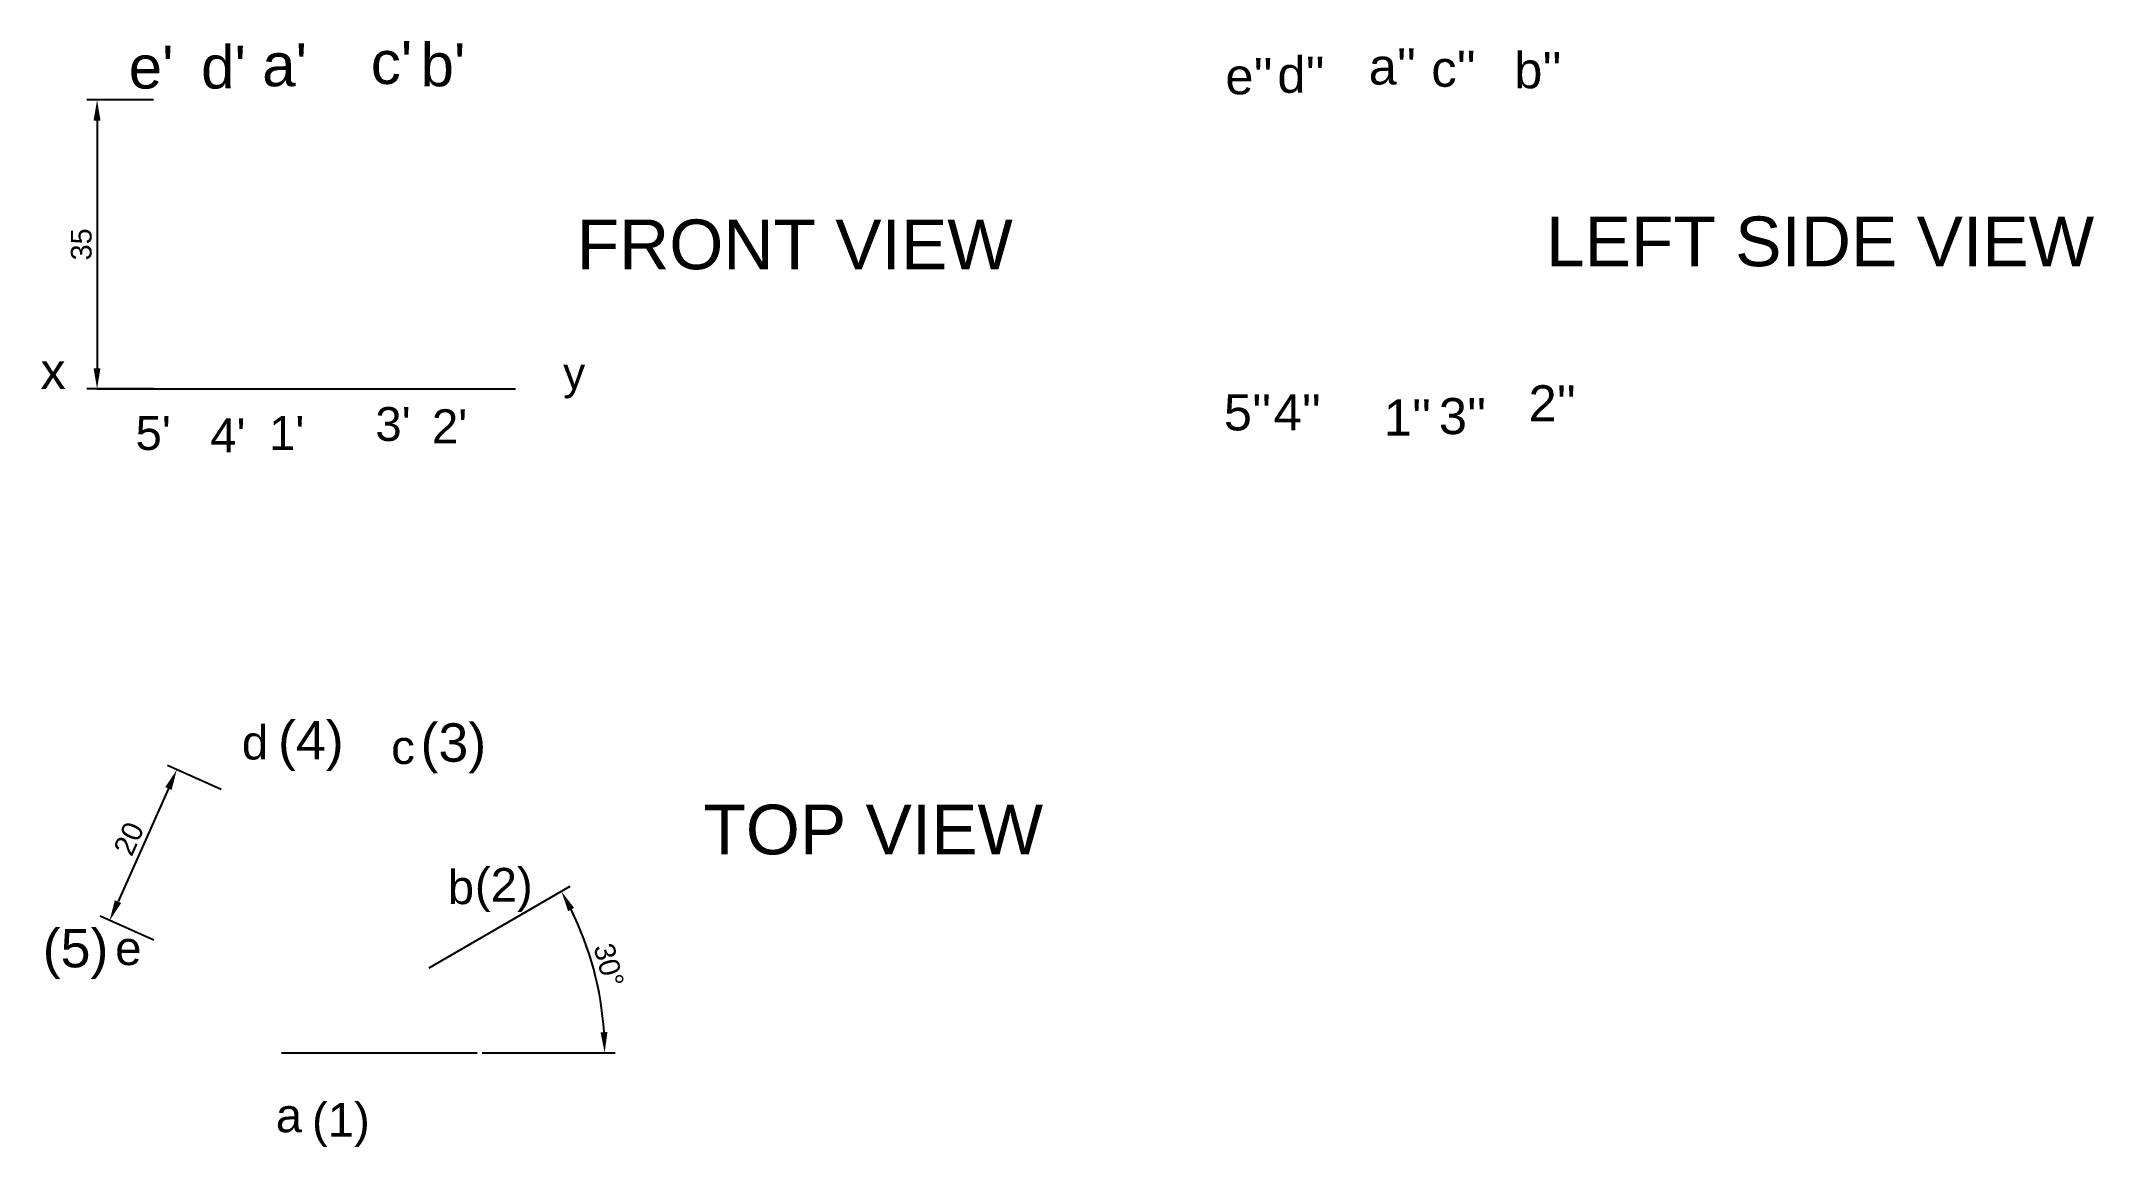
# Paper-space layout '5.4' of a CAD drawing. Header units: millimetres. Extents: x 43 to 291, y 48 to 182.
import ezdxf

# ---------------------------------------------------------------- set-up
doc = ezdxf.new("R2010")
doc.units = ezdxf.units.MM
doc.styles.get("Standard").update_dxf_attribs({"font": 'arial.ttf'})
doc.dimstyles.new('ISO-25', dxfattribs={"dimtxt": 2.5, "dimasz": 2.5, "dimexe": 1.25, "dimexo": 0.625, "dimtad": 1, "dimtxsty": 'Standard', "dimcen": 2.5, "dimadec": 0, "dimazin": 0, "dimtfac": 1, "dimtmove": 0, "dimatfit": 3, "dimfxl": 1, "dimarcsym": 0})

# ---------------------------------------------------------------- blocks, each defined once
blk = doc.blocks.new('*D14')
at = {"color": 0, "lineweight": -2, "transparency": 16777216}
for p, q in [((89.97, 69.53), (107.07, 79.4)), ((96.42, 59.22), (112.48, 59.22))]:
    blk.add_line(p, q, dxfattribs=at)
blk.add_arc((72.11, 59.22), 39.12, 3.6624, 26.3376, dxfattribs=at)
at = {"color": 0, "transparency": 16777216}
for points in [[(106.8, 76.38), (107.53, 76.77), (105.99, 78.78)], [(111.56, 61.73), (110.73, 61.7), (111.23, 59.22)]]:
    blk.add_solid(points, dxfattribs=at)
at = {"layer": 'Defpoints', "color": 0, "transparency": 16777216}
for p in [(89.43, 69.22), (110.63, 66.01), (72.11, 59.22), (72.11, 59.22), (95.79, 59.22)]:
    blk.add_point(p, dxfattribs=at)
at = {"color": 0, "transparency": 16777216, "insert": (111.73, 69.83), "char_height": 2.5, "attachment_point": 5, "rotation": 285}
blk.add_mtext('30°', dxfattribs=at)
blk = doc.blocks.new('*D15')
at = {"color": 0, "lineweight": -2, "transparency": 16777216}
for p, q in [((64.81, 91.13), (58.3, 94.02)), ((58.43, 91.23), (52.33, 77.53)), ((56.67, 72.85), (50.17, 75.75))]:
    blk.add_line(p, q, dxfattribs=at)
at = {"color": 0, "transparency": 16777216}
for points in [[(58.05, 91.4), (58.81, 91.06), (59.44, 93.51)], [(51.94, 77.7), (52.71, 77.36), (51.31, 75.24)]]:
    blk.add_solid(points, dxfattribs=at)
at = {"layer": 'Defpoints', "color": 0, "transparency": 16777216}
for p in [(65.38, 90.87), (51.31, 75.24), (57.25, 72.6)]:
    blk.add_point(p, dxfattribs=at)
at = {"color": 0, "transparency": 16777216, "insert": (53.64, 85.15), "char_height": 2.5, "attachment_point": 5, "rotation": 66}
blk.add_mtext('20', dxfattribs=at)
blk = doc.blocks.new('*D16')
at = {"color": 0, "lineweight": -2, "transparency": 16777216}
for p, q in [((56.62, 174.64), (48.54, 174.64)), ((49.79, 172.14), (49.79, 142.14)), ((56.62, 139.64), (48.54, 139.64))]:
    blk.add_line(p, q, dxfattribs=at)
at = {"color": 0, "transparency": 16777216}
for points in [[(49.37, 172.14), (50.2, 172.14), (49.79, 174.64)], [(49.37, 142.14), (50.2, 142.14), (49.79, 139.64)]]:
    blk.add_solid(points, dxfattribs=at)
at = {"layer": 'Defpoints', "color": 0, "transparency": 16777216}
for p in [(57.25, 174.64), (49.79, 139.64), (57.25, 139.64)]:
    blk.add_point(p, dxfattribs=at)
at = {"color": 0, "transparency": 16777216, "insert": (47.89, 157.14), "char_height": 2.5, "attachment_point": 5, "rotation": 90}
blk.add_mtext('35', dxfattribs=at)

psp = doc.layouts.new('5.4')

# ---------------------------------------------------------------- linework, layer by layer
for p, q in [((49.788, 139.636), (100.447, 139.636)), ((72.109, 59.217), (95.792, 59.217))]:
    psp.add_line(p, q)

# ---------------------------------------------------------------- texts
for s, height, p in [("d'", 5.1992, (62.384, 176.018)), ("a'", 5.1992, (69.778, 176.291)), ("c'", 5.1992, (82.922, 176.565)), ("b'", 5.1992, (88.946, 176.291)), ("e'", 5.1992, (53.622, 176.018)), ("e''", 4.3796, (186.355, 175.316)), ("d''", 4.3796, (192.649, 175.5)), ("a''", 4.3796, (203.704, 176.501)), ("c''", 4.3796, (211.279, 176.229)), ("b''", 4.3796, (221.322, 176.045)), ('FRONT VIEW', 6.0201, (107.841, 154.126)), ('LEFT SIDE VIEW', 6.0201, (225.163, 154.49)), ('y', 3.831, (106.198, 139.623)), ("2''", 4.3796, (223.056, 135.695)), ("3'", 4.1046, (83.47, 133.33)), ("2'", 4.1046, (90.315, 133.056)), ("5''", 4.3796, (186.173, 134.606)), ("4''", 4.3796, (192.199, 134.606)), ("1''", 4.3796, (205.527, 133.969)), ("3''", 4.3796, (212.193, 134.151)), ("5'", 4.1046, (54.443, 132.235)), ("4'", 4.1046, (63.48, 131.961)), ("1'", 4.1046, (70.599, 132.235)), ('(4)', 4.6519, (71.695, 94.746)), ('d', 4.105, (67.313, 94.746)), ('c', 4.105, (85.386, 94.199)), ('(3)', 4.6519, (88.946, 94.473)), ('TOP VIEW', 6.0201, (123.176, 83.253)), ('b', 4.105, (92.232, 77.233)), ('(2)', 4.1046, (95.518, 77.507)), ('(5)', 4.6519, (43.216, 69.571)), ('e', 4.105, (51.979, 69.845)), ('a', 4.105, (71.421, 49.596)), ('(1)', 4.1046, (75.802, 49.048))]:
    psp.add_text(s, height=height).set_placement(p)
psp.add_text('x', height=4.378, rotation=0.10906).set_placement((42.942, 139.623))

# ---------------------------------------------------------------- dimensions: what is measured, and where the dimension line sits
dim = psp.add_linear_dim(base=(49.788, 139.636), p1=(57.246, 174.636), p2=(57.246, 139.636), angle=90, dimstyle='ISO-25', override={"dimlfac": -1})
dim.commit()
dim.dimension.update_dxf_attribs({"geometry": '*D16', "text_midpoint": (47.886, 157.136)})
dim = psp.add_aligned_dim(p1=(65.381, 90.871), p2=(57.246, 72.6), distance=-6.499, dimstyle='ISO-25', override={"dimlfac": -1})
dim.commit()
dim.dimension.update_dxf_attribs({"geometry": '*D15', "text_midpoint": (53.639, 85.152)})
dim = psp.add_angular_dim_2l(base=(110.632, 66.01), line1=((72.109, 59.217), (89.429, 69.217)), line2=((72.109, 59.217), (95.792, 59.217)), dimstyle='ISO-25')
dim.commit()
dim.dimension.update_dxf_attribs({"geometry": '*D14', "text_midpoint": (111.731, 69.834)})

doc.saveas('drawing.dxf')
